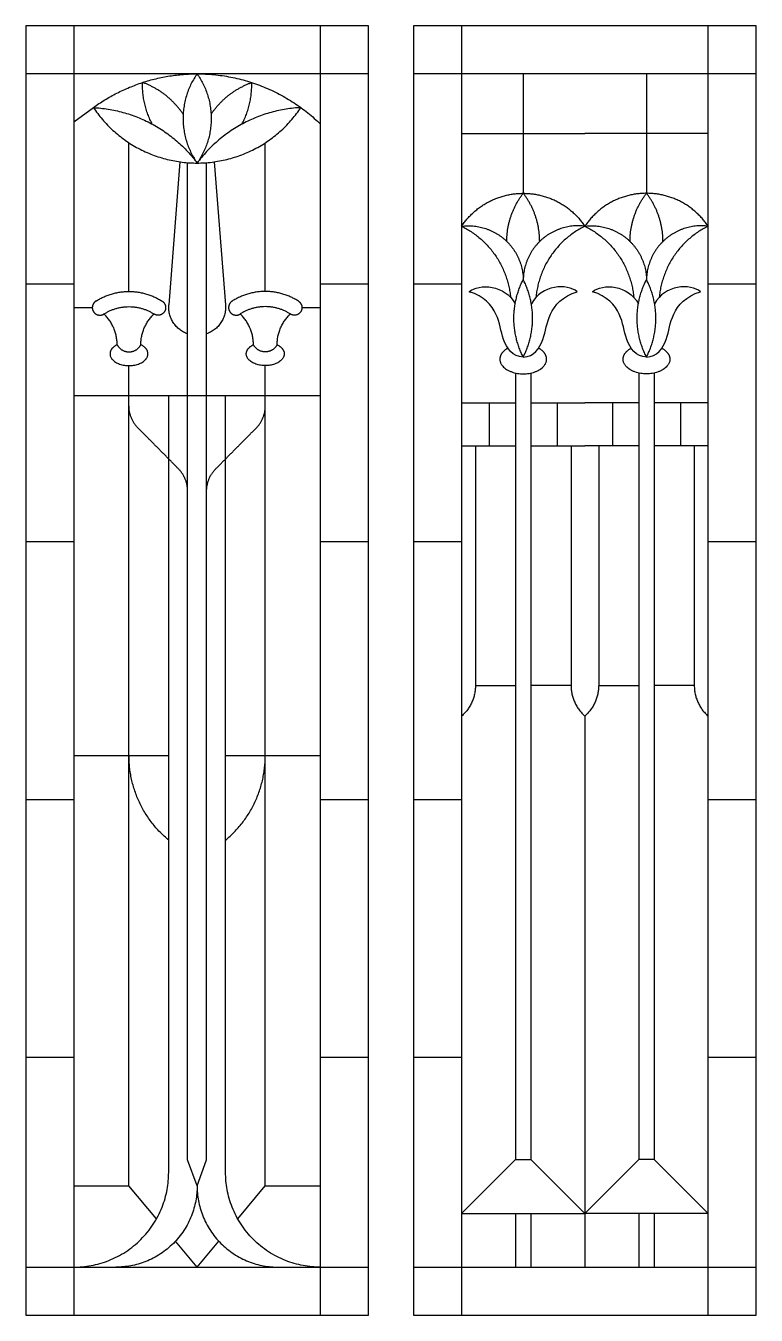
# Model space of a CAD drawing. Header units: millimetres. Extents: x -155 to 174, y -195 to 151.
# Drawn here: x -154.6 to -102.4, y -173.3 to -81.2 of the extents above; entities that cross this region are included whole.
import ezdxf

# ---------------------------------------------------------------- set-up
doc = ezdxf.new("R2010")
doc.units = ezdxf.units.MM
doc.header["$MEASUREMENT"] = 0
doc.layers.add('Layer 03', color=5, linetype='Continuous')

msp = doc.modelspace()

# ---------------------------------------------------------------- linework, layer by layer
at = {"layer": 'Layer 03'}
for p, q in [((-154.564, -81.167), (-154.564, -173.253)), ((-130.108, -81.167), (-154.564, -81.167)), ((-151.132, -81.167), (-151.132, -173.253)), ((-133.54, -173.253), (-133.54, -81.167)), ((-130.108, -173.253), (-130.108, -81.167)), ((-102.434, -81.167), (-126.89, -81.167)), ((-126.89, -81.167), (-126.89, -173.253)), ((-123.458, -81.167), (-123.458, -173.253)), ((-105.867, -173.253), (-105.867, -81.167)), ((-102.434, -173.253), (-102.434, -81.167)), ((-130.108, -84.599), (-154.564, -84.599)), ((-102.434, -84.599), (-126.89, -84.599)), ((-151.132, -88.02), (-149.74, -87.007)), ((-147.199, -100.141), (-147.199, -89.521)), ((-137.472, -100.141), (-137.472, -89.521)), ((-143.013, -162.165), (-143.013, -90.941)), ((-141.659, -162.165), (-141.659, -90.941)), ((-147.199, -164.025), (-147.199, -105.435)), ((-137.472, -164.025), (-137.472, -105.435)), ((-119.612, -105.962), (-119.612, -162.135)), ((-118.508, -105.962), (-118.508, -162.135)), ((-110.816, -105.962), (-110.816, -162.135)), ((-109.712, -105.962), (-109.712, -162.135)), ((-144.366, -163.056), (-144.366, -107.565)), ((-140.305, -163.056), (-140.305, -107.565)), ((-119.612, -165.981), (-119.612, -169.821)), ((-118.508, -165.981), (-118.508, -169.821)), ((-110.816, -165.981), (-110.816, -169.821)), ((-109.712, -165.981), (-109.712, -169.821)), ((-154.564, -169.821), (-130.108, -169.821)), ((-126.89, -169.821), (-102.434, -169.821)), ((-154.564, -173.253), (-130.108, -173.253)), ((-126.89, -173.253), (-102.434, -173.253))]:
    msp.add_line(p, q, dxfattribs=at)
for points in [[(-119.06, -84.599), (-119.06, -93.13)], [(-110.264, -84.599), (-110.264, -93.13)], [(-123.458, -88.859), (-114.662, -88.859)], [(-105.867, -88.859), (-114.662, -88.859)], [(-143.562, -90.882), (-144.36, -101.101)], [(-141.11, -90.882), (-140.312, -101.101)], [(-154.564, -99.584), (-151.132, -99.584)], [(-133.54, -99.584), (-130.108, -99.584)], [(-126.89, -99.584), (-123.458, -99.584)], [(-105.867, -99.584), (-102.434, -99.584)], [(-151.132, -101.292), (-149.817, -101.292)], [(-134.854, -101.292), (-133.54, -101.292)], [(-151.132, -107.565), (-133.54, -107.565)], [(-123.458, -108.099), (-119.612, -108.099)], [(-121.487, -108.099), (-121.487, -111.169)], [(-118.508, -108.099), (-114.662, -108.099)], [(-116.634, -108.099), (-116.634, -111.169)], [(-110.816, -108.099), (-114.662, -108.099)], [(-112.691, -108.099), (-112.691, -111.169)], [(-105.867, -108.099), (-109.712, -108.099)], [(-107.838, -108.099), (-107.838, -111.169)], [(-123.458, -111.169), (-119.612, -111.169)], [(-122.472, -111.169), (-122.472, -128.288)], [(-118.508, -111.169), (-114.662, -111.169)], [(-115.648, -111.169), (-115.648, -128.288)], [(-110.816, -111.169), (-114.662, -111.169)], [(-113.677, -111.169), (-113.677, -128.288)], [(-105.867, -111.169), (-109.712, -111.169)], [(-106.852, -111.169), (-106.852, -128.288)], [(-154.564, -118.001), (-151.132, -118.001)], [(-133.54, -118.001), (-130.108, -118.001)], [(-126.89, -118.001), (-123.458, -118.001)], [(-105.867, -118.001), (-102.434, -118.001)], [(-122.472, -128.288), (-119.612, -128.288)], [(-115.648, -128.288), (-118.508, -128.288)], [(-113.677, -128.288), (-110.816, -128.288)], [(-106.852, -128.288), (-109.712, -128.288)], [(-114.662, -130.464), (-114.662, -169.821)], [(-151.132, -133.286), (-144.366, -133.286)], [(-140.305, -133.286), (-133.54, -133.286)], [(-154.564, -136.419), (-151.132, -136.419)], [(-133.54, -136.419), (-130.108, -136.419)], [(-126.89, -136.419), (-123.458, -136.419)], [(-105.867, -136.419), (-102.434, -136.419)], [(-154.564, -154.836), (-151.132, -154.836)], [(-133.54, -154.836), (-130.108, -154.836)], [(-126.89, -154.836), (-123.458, -154.836)], [(-105.867, -154.836), (-102.434, -154.836)], [(-142.336, -164.025), (-143.013, -162.165)], [(-142.336, -164.025), (-141.659, -162.165)], [(-123.458, -165.981), (-119.612, -162.135)], [(-119.612, -162.135), (-118.508, -162.135), (-114.662, -165.981)], [(-109.712, -162.135), (-110.816, -162.135), (-114.662, -165.981)], [(-105.867, -165.981), (-109.712, -162.135)], [(-151.132, -164.025), (-147.199, -164.025)], [(-145.233, -166.368), (-147.199, -164.025)], [(-139.439, -166.368), (-137.472, -164.025)], [(-137.472, -164.025), (-133.54, -164.025)], [(-123.458, -165.981), (-114.662, -165.981)], [(-105.867, -165.981), (-114.662, -165.981)], [(-142.336, -169.821), (-143.887, -167.972)], [(-142.336, -169.821), (-140.784, -167.972)]]:
    msp.add_lwpolyline(points, dxfattribs=at)
for points, weights in [([(-149.74, -87.007), (-146.43, -84.599), (-142.336, -84.599)], [1, 0.950959709247, 1]), ([(-142.336, -84.599), (-144.565, -87.783), (-142.336, -90.967)], [1, 0.819188855708, 1]), ([(-142.336, -84.599), (-137.208, -84.599), (-133.54, -88.183)], [1, 0.926083222784, 1]), ([(-142.336, -84.599), (-140.107, -87.783), (-142.336, -90.967)], [1, 0.819188855708, 1]), ([(-145.534, -88.194), (-146.28, -86.798), (-146.229, -85.216)], [1, 0.966028176284, 1]), ([(-143.332, -87.487), (-144.409, -85.877), (-146.229, -85.216)], [1, 0.950374763774, 1]), ([(-141.34, -87.487), (-140.263, -85.877), (-138.443, -85.216)], [1, 0.950374763774, 1]), ([(-139.138, -88.194), (-138.392, -86.798), (-138.443, -85.216)], [1, 0.966028176284, 1]), ([(-149.74, -87.007), (-145.108, -87.247), (-142.336, -90.967)], [1, 0.905056015461, 1]), ([(-134.932, -87.007), (-139.564, -87.247), (-142.336, -90.967)], [1, 0.905056015461, 1]), ([(-120.234, -96.57), (-120.234, -94.65), (-119.06, -93.13)], [1, 0.946461977718, 1]), ([(-117.887, -96.57), (-117.887, -94.65), (-119.06, -93.13)], [1, 0.946461977718, 1]), ([(-111.438, -96.57), (-111.438, -94.65), (-110.264, -93.13)], [1, 0.946461977718, 1]), ([(-109.091, -96.57), (-109.091, -94.65), (-110.264, -93.13)], [1, 0.946461977718, 1]), ([(-123.458, -95.481), (-120.295, -97.041), (-119.969, -100.553)], [1, 0.872753502608, 1]), ([(-114.662, -95.481), (-117.825, -97.041), (-118.151, -100.553)], [1, 0.872753502608, 1]), ([(-114.662, -95.481), (-111.499, -97.041), (-111.173, -100.553)], [1, 0.872753502608, 1]), ([(-105.867, -95.481), (-109.029, -97.041), (-109.355, -100.553)], [1, 0.872753502608, 1]), ([(-119.06, -104.821), (-120.477, -102.057), (-119.06, -99.292)], [1, 0.88989221312, 1]), ([(-119.06, -104.821), (-117.643, -102.057), (-119.06, -99.292)], [1, 0.88989221312, 1]), ([(-110.264, -104.821), (-111.681, -102.057), (-110.264, -99.292)], [1, 0.88989221312, 1]), ([(-110.264, -104.821), (-108.847, -102.057), (-110.264, -99.292)], [1, 0.88989221312, 1]), ([(-149.568, -100.836), (-147.199, -99.316), (-144.831, -100.836)], [1, 0.841624981524, 1]), ([(-135.104, -100.836), (-137.472, -99.316), (-139.841, -100.836)], [1, 0.841624981524, 1]), ([(-148.983, -101.748), (-147.199, -100.604), (-145.416, -101.748)], [1, 0.841624981524, 1]), ([(-143.013, -103.173), (-144.482, -102.654), (-144.36, -101.101)], [1, 0.793375547149, 1]), ([(-140.312, -101.101), (-140.19, -102.654), (-141.659, -103.173)], [1, 0.793375270483, 1]), ([(-135.689, -101.748), (-137.472, -100.604), (-139.256, -101.748)], [1, 0.841624981524, 1]), ([(-148.046, -103.941), (-148.046, -102.645), (-148.983, -101.748)], [1, 0.91965953967, 1]), ([(-146.352, -103.941), (-146.352, -102.645), (-145.416, -101.748)], [1, 0.91965953967, 1]), ([(-138.319, -103.941), (-138.319, -102.645), (-139.256, -101.748)], [1, 0.91965953967, 1]), ([(-136.625, -103.941), (-136.625, -102.645), (-135.689, -101.748)], [1, 0.91965953967, 1]), ([(-146.541, -109.907), (-147.199, -109.247), (-147.199, -108.314)], [1, 0.924154283735, 1]), ([(-138.131, -109.907), (-137.472, -109.247), (-137.472, -108.314)], [1, 0.924154283735, 1]), ([(-143.66, -112.816), (-145.095, -111.357), (-146.541, -109.907)], [1, 0.999993870341, 1]), ([(-141.011, -112.816), (-139.576, -111.357), (-138.131, -109.907)], [1, 0.999993870341, 1]), ([(-143.013, -114.398), (-143.013, -113.475), (-143.66, -112.816)], [1, 0.925486515023, 1]), ([(-141.659, -114.398), (-141.659, -113.475), (-141.011, -112.816)], [1, 0.925486515023, 1]), ([(-122.472, -128.288), (-122.472, -129.599), (-123.458, -130.464)], [1, 0.910896427136, 1]), ([(-115.648, -128.288), (-115.648, -129.599), (-114.662, -130.464)], [1, 0.910896427136, 1]), ([(-113.677, -128.288), (-113.677, -129.599), (-114.662, -130.464)], [1, 0.910896427136, 1]), ([(-106.852, -128.288), (-106.852, -129.599), (-105.867, -130.464)], [1, 0.910896427136, 1]), ([(-144.366, -139.328), (-147.199, -136.971), (-147.199, -133.286)], [1, 0.905405112919, 1]), ([(-140.305, -139.328), (-137.472, -136.971), (-137.472, -133.286)], [1, 0.905405112919, 1]), ([(-151.132, -169.821), (-144.366, -169.821), (-144.366, -163.056)], [1, 0.707106781187, 1]), ([(-133.54, -169.821), (-140.305, -169.821), (-140.305, -163.056)], [1, 0.707106781187, 1]), ([(-142.336, -164.025), (-142.336, -169.821), (-148.132, -169.821)], [1, 0.707106780748, 1]), ([(-142.336, -164.025), (-142.336, -169.821), (-136.54, -169.821)], [1, 0.707106780748, 1])]:
    msp.add_rational_spline(points, weights, degree=2, dxfattribs=at)
for points, weights, knots in [([(-149.74, -87.007), (-147.097, -90.967), (-142.336, -90.967), (-137.575, -90.967), (-134.932, -87.007)], [1, 0.88183501938, 1, 0.88183501938, 1], [36.768611, 36.768611, 36.768611, 46.449116, 46.449116, 56.129622, 56.129622, 56.129622]), ([(-123.458, -95.481), (-121.887, -93.13), (-119.06, -93.13), (-116.233, -93.13), (-114.662, -95.481)], [1, 0.881917087242, 1, 0.881917087242, 1], [0, 0, 0, 5.749252, 5.749252, 11.498503, 11.498503, 11.498503]), ([(-105.867, -95.481), (-107.437, -93.13), (-110.264, -93.13), (-113.092, -93.13), (-114.662, -95.481)], [1, 0.881917087242, 1, 0.881917087242, 1], [0, 0, 0, 5.749252, 5.749252, 11.498503, 11.498503, 11.498503]), ([(-123.458, -95.481), (-121.728, -95.266), (-120.41, -96.407), (-119.093, -97.549), (-119.06, -99.292)], [1, 0.9134900412, 1, 0.9134900412, 1], [0, 0, 0, 3.632022, 3.632022, 7.264045, 7.264045, 7.264045]), ([(-114.662, -95.481), (-116.392, -95.266), (-117.71, -96.407), (-119.028, -97.549), (-119.06, -99.292)], [1, 0.9134900412, 1, 0.9134900412, 1], [0, 0, 0, 3.632022, 3.632022, 7.264045, 7.264045, 7.264045]), ([(-114.662, -95.481), (-112.932, -95.266), (-111.615, -96.407), (-110.297, -97.549), (-110.264, -99.292)], [1, 0.9134900412, 1, 0.9134900412, 1], [0, 0, 0, 3.632022, 3.632022, 7.264045, 7.264045, 7.264045]), ([(-105.867, -95.481), (-107.597, -95.266), (-108.914, -96.407), (-110.232, -97.549), (-110.264, -99.292)], [1, 0.9134900412, 1, 0.9134900412, 1], [0, 0, 0, 3.632022, 3.632022, 7.264045, 7.264045, 7.264045]), ([(-149.568, -100.836), (-149.757, -100.957), (-149.805, -101.176), (-149.853, -101.396), (-149.732, -101.585), (-149.61, -101.774), (-149.391, -101.821), (-149.172, -101.869), (-148.983, -101.748)], [1, 0.923879507692, 1, 0.923879507692, 1, 0.923879507692, 1, 0.923879507692, 1], [1.284784, 1.284784, 1.284784, 1.756023, 1.756023, 2.227262, 2.227262, 2.698501, 2.698501, 3.16974, 3.16974, 3.16974]), ([(-144.831, -100.836), (-144.374, -101.129), (-144.667, -101.585), (-144.96, -102.041), (-145.416, -101.748)], [1, 0.707106781176, 1, 0.707106781176, 1], [5.054696, 5.054696, 5.054696, 5.997174, 5.997174, 6.939651, 6.939651, 6.939651]), ([(-139.841, -100.836), (-140.03, -100.957), (-140.078, -101.176), (-140.126, -101.396), (-140.005, -101.585), (-139.883, -101.774), (-139.664, -101.821), (-139.445, -101.869), (-139.256, -101.748)], [1, 0.923879522894, 1, 0.923879522894, 1, 0.923879522894, 1, 0.923879522894, 1], [1.284785, 1.284785, 1.284785, 1.756023, 1.756023, 2.227262, 2.227262, 2.698501, 2.698501, 3.16974, 3.16974, 3.16974]), ([(-135.104, -100.836), (-134.647, -101.129), (-134.94, -101.585), (-135.233, -102.041), (-135.689, -101.748)], [1, 0.70710678118, 1, 0.70710678118, 1], [5.054696, 5.054696, 5.054696, 5.997174, 5.997174, 6.939651, 6.939651, 6.939651]), ([(-148.046, -103.941), (-148.554, -104.193), (-148.554, -104.596), (-148.554, -105.435), (-147.199, -105.435), (-145.845, -105.435), (-145.845, -104.596), (-145.845, -104.193), (-146.352, -103.941)], [0.856130749756, 0.834125433659, 1, 0.707106781187, 1, 0.707106781187, 1, 0.834125433659, 0.856130749756], [5.393594, 5.393594, 5.393594, 6.283185, 6.283185, 7.853982, 7.853982, 9.424778, 9.424778, 10.314369, 10.314369, 10.314369]), ([(-148.046, -103.941), (-147.781, -104.458), (-147.199, -104.458), (-146.618, -104.458), (-146.352, -103.941)], [1, 0.85350884931, 1, 0.85350884931, 1], [0, 0, 0, 1.155716, 1.155716, 2.311432, 2.311432, 2.311432]), ([(-136.625, -103.941), (-136.118, -104.193), (-136.118, -104.596), (-136.118, -105.435), (-137.472, -105.435), (-138.827, -105.435), (-138.827, -104.596), (-138.827, -104.193), (-138.319, -103.941)], [0.856130749756, 0.834125433659, 1, 0.707106781187, 1, 0.707106781187, 1, 0.834125433659, 0.856130749756], [5.393594, 5.393594, 5.393594, 6.283185, 6.283185, 7.853982, 7.853982, 9.424778, 9.424778, 10.314369, 10.314369, 10.314369]), ([(-136.625, -103.941), (-136.891, -104.458), (-137.472, -104.458), (-138.054, -104.458), (-138.319, -103.941)], [1, 0.85350884931, 1, 0.85350884931, 1], [0, 0, 0, 1.155716, 1.155716, 2.311432, 2.311432, 2.311432]), ([(-120.15, -104.191), (-120.731, -104.502), (-120.731, -104.979), (-120.731, -106.02), (-119.06, -106.02), (-117.39, -106.02), (-117.39, -104.979), (-117.39, -104.502), (-117.97, -104.191)], [0.854746449445, 0.84033524308, 1, 0.707106781187, 1, 0.707106781187, 1, 0.84033524308, 0.854746449445], [5.426898, 5.426898, 5.426898, 6.283185, 6.283185, 7.853982, 7.853982, 9.424778, 9.424778, 10.281066, 10.281066, 10.281066]), ([(-109.175, -104.191), (-108.594, -104.502), (-108.594, -104.979), (-108.594, -106.02), (-110.264, -106.02), (-111.935, -106.02), (-111.935, -104.979), (-111.935, -104.502), (-111.354, -104.191)], [0.854746449445, 0.84033524308, 1, 0.707106781187, 1, 0.707106781187, 1, 0.84033524308, 0.854746449445], [5.426898, 5.426898, 5.426898, 6.283185, 6.283185, 7.853982, 7.853982, 9.424778, 9.424778, 10.281066, 10.281066, 10.281066])]:
    msp.add_rational_spline(points, weights, degree=2, knots=knots, dxfattribs=at)
for points in [[(-122.911, -100.161), (-122.217, -99.558), (-120.344, -99.655), (-119.639, -101.025)], [(-119.06, -104.821), (-119.819, -104.821), (-120.658, -103.534), (-120.736, -101.817), (-121.869, -100.457), (-122.911, -100.161)], [(-119.06, -104.821), (-118.301, -104.821), (-117.462, -103.534), (-117.384, -101.817), (-116.251, -100.457), (-115.209, -100.161)], [(-115.209, -100.161), (-115.904, -99.558), (-117.776, -99.655), (-118.481, -101.025)], [(-114.116, -100.161), (-113.421, -99.558), (-111.548, -99.655), (-110.843, -101.025)], [(-110.264, -104.821), (-111.023, -104.821), (-111.862, -103.534), (-111.94, -101.817), (-113.073, -100.457), (-114.116, -100.161)], [(-110.264, -104.821), (-109.505, -104.821), (-108.667, -103.534), (-108.589, -101.817), (-107.456, -100.457), (-106.413, -100.161)], [(-106.413, -100.161), (-107.108, -99.558), (-108.981, -99.655), (-109.686, -101.025)]]:
    msp.add_open_spline(points, degree=3, dxfattribs=at)

doc.saveas('drawing.dxf')
